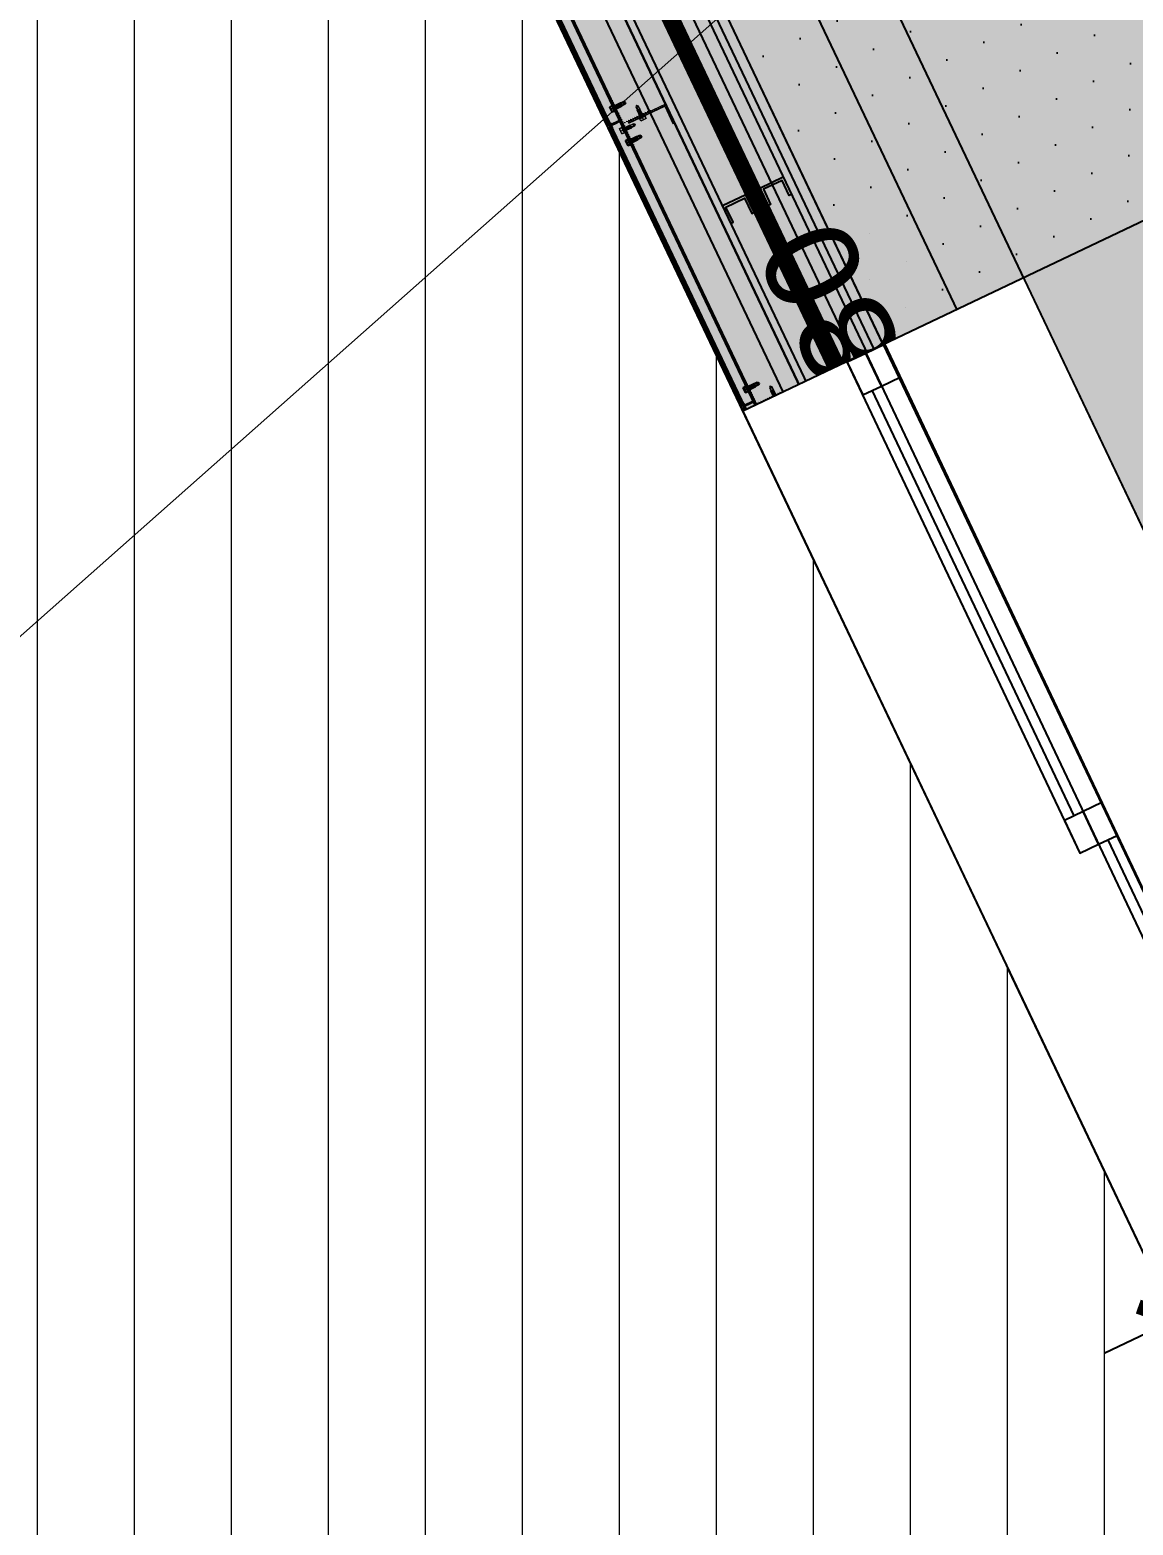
# Model space of a CAD drawing. Header units: metres. Extents: x 678805 to 1359287, y 2747329 to 5497370.
# Drawn here: x 679638.505 to 679640.635, y 2748620.727 to 2748623.614 of the extents above; entities that cross this region are included whole.
import ezdxf
from ezdxf.enums import TextEntityAlignment as Align

# ---------------------------------------------------------------- set-up
doc = ezdxf.new("R2010")
doc.units = ezdxf.units.M
doc.linetypes.add('XREF_MON_BUILDINGS$0$Hidden', pattern=[0.004, 0.002, -0.002])
doc.linetypes.add('XREF_MON_SFT_TREES$0$HIDDEN', pattern=[0.375, 0.25, -0.125])
for name, color, linetype in [('00_XREF_MON_HSC_PAVEMENT', 7, 'Continuous'), ('00_XREF_TWQ_BUILDINGS', 7, 'Continuous'), ('00_XREF_TWQ_SFT_TREES', 7, 'Continuous'), ('XREF_MON_BUILDINGS$0$00-Modulos DEFINIDOS', 7, 'Continuous'), ('XREF_MON_BUILDINGS$0$00-Modulos ROOFS', 2, 'Continuous'), ('XREF_MON_BUILDINGS$0$02-H-INST', 252, 'Continuous'), ('XREF_MON_BUILDINGS$0$02-L-01_Structure', 2, 'Continuous'), ('XREF_MON_BUILDINGS$0$02-L-01_Structure t2', 7, 'Continuous'), ('XREF_MON_BUILDINGS$0$02-L-01_Struture aux', 4, 'Continuous'), ('XREF_MON_BUILDINGS$0$02-L-Insulation', 252, 'Continuous'), ('XREF_MON_BUILDINGS$0$02-L-INT Panel', 5, 'Continuous'), ('XREF_MON_BUILDINGS$0$02-L-panel', 5, 'Continuous'), ('XREF_MON_BUILDINGS$0$02-L-Projection 1', 6, 'Continuous'), ('XREF_MON_BUILDINGS$0$02_L_Furniture', 7, 'Continuous'), ('XREF_MON_BUILDINGS$0$COTAUX', 7, 'Continuous'), ('XREF_MON_SFT_TREES$0$SL_TREE_CANOPY', 251, 'XREF_MON_SFT_TREES$0$HIDDEN')]:
    doc.layers.add(name, color=color, linetype=linetype)
for name, color, linetype, true_color in [('02-L-Waterfeatures 01', 7, 'Continuous', 0x4da6ff), ('XREF_MON_BUILDINGS$0$0-WIPEOUTS', 7, 'Continuous', 0xffffff), ('XREF_MON_BUILDINGS$0$02-KL-06 Food_Kiosks', 7, 'Continuous', 0xdf5911), ('XREF_MON_SFT_TREES$0$SL_TREE_ACACIA_NILOTICA', 7, 'Continuous', 0x264d00)]:
    doc.layers.add(name, color=color, linetype=linetype, true_color=true_color)
doc.layers.add('XREF_MON_BUILDINGS$0$00-AUX STRUCTURE', color=3, linetype='Continuous', plot=False)
doc.layers.add('XREF_MON_BUILDINGS$0$00_AUX', color=3, linetype='Continuous', plot=False)
for name, color, linetype, lineweight in [('XREF_MON_BUILDINGS$0$02-H-251', 251, 'Continuous', 0), ('XREF_MON_BUILDINGS$0$02-H-254', 254, 'Continuous', 0), ('XREF_MON_BUILDINGS$0$02-L-01_Structure L', 7, 'Continuous', 5), ('XREF_MON_BUILDINGS$0$02-L-01_Structure T', 8, 'Continuous', 5), ('XREF_MON_GENERAL_LAYOUT$0$02-L-Level Curves 0.25-0.75m', 33, 'Continuous', 5), ('XREF_MON_GENERAL_LAYOUT$0$02-L-Material Change', 251, 'Continuous', 5)]:
    doc.layers.add(name, color=color, linetype=linetype, lineweight=lineweight)
doc.layers.add('XREF_MON_HSC_PAVEMENT$0$03-TR-Pavement_01_Compacted Ground', color=7, linetype='Continuous', lineweight=5, true_color=0x5a4f30)
doc.layers.add('XREF_MON_HSC_PAVEMENT$0$03-TR-Pavement_06_Concrete Slab in situ', color=7, linetype='Continuous', lineweight=9, true_color=0xf7f7f7)
doc.layers.get('XREF_MON_BUILDINGS$0$02-KL-06 Food_Kiosks').off()
doc.layers.get('XREF_MON_SFT_TREES$0$SL_TREE_ACACIA_NILOTICA').off()
doc.styles.add('XREF_MON_BUILDINGS$0$E100', font='verdana.ttf', dxfattribs={"height": 0.18})
doc.styles.add('XREF_MON_GENERAL_LAYOUT$0$Standard', font='arial.ttf')
doc.linetypes.add('XREF_MON_BUILDINGS$0$BATTING', pattern='A,0.0001,-0.1,[134,ltypeshp.shx,S=0.1,R=0,X=-0.1,Y=0],-0.2,[134,ltypeshp.shx,S=0.1,R=180,X=0.1,Y=0],-0.1', length=0.4001)
doc.dimstyles.new('XREF_MON_BUILDINGS$0$E100', dxfattribs={"dimscale": 0.03, "dimtxt": 12, "dimasz": 0.5, "dimexe": 0.1, "dimexo": 1, "dimgap": 4, "dimtad": 1, "dimzin": 0, "dimdsep": 46, "dimtxsty": 'XREF_MON_BUILDINGS$0$E100', "dimblk1": 'XREF_MON_BUILDINGS$0$LINCOT200', "dimblk2": 'XREF_MON_BUILDINGS$0$LINCOT200', "dimsah": 1, "dimcen": 0.1, "dimdle": 0.1, "dimse1": 1, "dimse2": 1, "dimclrt": 256, "dimadec": 0, "dimazin": 0, "dimtfac": 0.015385, "dimtofl": 0, "dimtmove": 0, "dimatfit": 3, "dimldrblk": 'XREF_MON_BUILDINGS$0$LINCOT200', "dimfxl": 1, "dimtolj": 1, "dimtzin": 0, "dimarcsym": 0})

# ---------------------------------------------------------------- blocks, each defined once
blk = doc.blocks.new('XREF_MON_BUILDINGS$0$LINCOT200')
for p, q in [((0, -10), (0, 10)), ((0, 0), (10, 0))]:
    blk.add_line(p, q)
at = {"const_width": 1.88}
blk.add_lwpolyline([(3.54, -3.54), (-3.54, 3.54)], dxfattribs=at)
at = {"layer": 'XREF_MON_BUILDINGS$0$COTAUX'}
blk.add_line((0, 0), (-1.25, 0), dxfattribs=at)
blk = doc.blocks.new('*D89')
at = {"layer": 'DEFPOINTS', "color": 0, "transparency": 16777216}
for p in [(119.6986, -56.8206), (124.4986, -56.8206), (124.4986, -57.2785)]:
    blk.add_point(p, dxfattribs=at)
at = {"layer": 'XREF_MON_BUILDINGS$0$00_AUX', "color": 0, "lineweight": -2, "transparency": 16777216}
blk.add_line((119.7136, -57.2785), (124.4836, -57.2785), dxfattribs=at)
at = {"layer": 'XREF_MON_BUILDINGS$0$00_AUX', "color": 0, "lineweight": -2, "transparency": 16777216, "xscale": 0.015, "yscale": 0.015, "zscale": 0.015, "rotation": 180}
blk.add_blockref('XREF_MON_BUILDINGS$0$LINCOT200', (119.6986, -57.2785), dxfattribs=at)
at = {"layer": 'XREF_MON_BUILDINGS$0$00_AUX', "color": 0, "lineweight": -2, "transparency": 16777216, "xscale": 0.015, "yscale": 0.015, "zscale": 0.015}
blk.add_blockref('XREF_MON_BUILDINGS$0$LINCOT200', (124.4986, -57.2785), dxfattribs=at)
at = {"layer": 'XREF_MON_BUILDINGS$0$00_AUX', "transparency": 16777216, "insert": (122.0986, -57.0644), "char_height": 0.18, "attachment_point": 5, "style": 'XREF_MON_BUILDINGS$0$E100'}
blk.add_mtext('\\A1;4.80', dxfattribs=at)
blk = doc.blocks.new('*D90')
at = {"layer": 'DEFPOINTS', "color": 0, "transparency": 16777216}
for p in [(119.6986, -56.8206), (120.1566, -56.8206), (119.6986, -61.6206)]:
    blk.add_point(p, dxfattribs=at)
at = {"layer": 'XREF_MON_BUILDINGS$0$00_AUX', "color": 0, "lineweight": -2, "transparency": 16777216}
blk.add_line((120.1566, -61.6056), (120.1566, -56.8356), dxfattribs=at)
at = {"layer": 'XREF_MON_BUILDINGS$0$00_AUX', "color": 0, "lineweight": -2, "transparency": 16777216, "xscale": 0.015, "yscale": 0.015, "zscale": 0.015}
for p, rotation in [((120.1566, -56.8206), 90.00000000000006), ((120.1566, -61.6206), 270.0000000000001)]:
    blk.add_blockref('XREF_MON_BUILDINGS$0$LINCOT200', p, dxfattribs=dict(at, rotation=rotation))
at = {"layer": 'XREF_MON_BUILDINGS$0$00_AUX', "transparency": 16777216, "insert": (119.9425, -59.2206), "char_height": 0.18, "attachment_point": 5, "rotation": 90, "style": 'XREF_MON_BUILDINGS$0$E100'}
blk.add_mtext('\\A1;4.80', dxfattribs=at)
blk = doc.blocks.new('XREF_MON_BUILDINGS$0$AUTORROSCANTE')
at = {"layer": 'XREF_MON_BUILDINGS$0$02-L-01_Structure t2', "color": 0}
for p, q in [((-31.2, 5.6), (-26.2, 5.6)), ((-31.2, 0), (-26.2, 0)), ((-2.4, 2.5), (-25, 2.5)), ((0, 0), (-9, 2.5)), ((0, 0), (-3.6, -1.1)), ((0, 0), (-2.4, 2.5)), ((0, 0), (-2.4, -2.5)), ((-31.2, -5.6), (-26.2, -5.6)), ((-2.4, -2.5), (-25, -2.5)), ((-3.6, -1.1), (-2.4, -2.5))]:
    blk.add_line(p, q, dxfattribs=at)
at = {"layer": 'XREF_MON_BUILDINGS$0$02-L-01_Structure t2', "color": 253}
for p, q in [((-25, 3.1), (-9, 3.1)), ((-23.5, -3.1), (-25, 2.7)), ((-21.4, -3.1), (-23.1, 3.1)), ((-19.3, -3.1), (-21, 3.1)), ((-17.3, -3.1), (-18.9, 3.1)), ((-15.2, -3.1), (-16.9, 3.1)), ((-13.1, -3.1), (-14.8, 3.1)), ((-11.1, -3.1), (-12.7, 3.1)), ((-9, -3.1), (-10.7, 3.1)), ((-9, -3.1), (-9, 3.1)), ((-25, -3.1), (-9, -3.1)), ((-3.6, -1.1), (-9, -2.5))]:
    blk.add_line(p, q, dxfattribs=at)
at = {"layer": 'XREF_MON_BUILDINGS$0$02-L-01_Structure t2', "color": 0}
for points in [[(-31.2, 5.6), (-26.2, 5.6), (-26.2, -5.6), (-31.2, -5.6)], [(-26.2, 6.5), (-25, 6.5), (-25, -6.5), (-26.2, -6.5)]]:
    blk.add_lwpolyline(points, close=True, dxfattribs=at)
for centre, start, end in [((-27, 2.4), 129.284, 214.1828), ((-27, -2.4), 145.8304, 230.7333)]:
    blk.add_arc(centre, 4.21, start, end, dxfattribs=at)
blk = doc.blocks.new('XREF_MON_BUILDINGS$0$ULMA_Montante VV')
at = {"layer": 'XREF_MON_BUILDINGS$0$02-H-251', "ltscale": 125}
h = blk.add_hatch(dxfattribs=at)
h.set_pattern_fill('ANSI31', color=256, scale=0.001, angle=450, style=0)
h.set_pattern_definition([(135, (-0.05125, -0.0025), (-0.00224506, -0.00224506), [])])
edge = h.paths.add_edge_path()
edge.add_line((-0.051, -0.0025), (0.0484, -0.0025))
edge.add_arc((0.0484, -0.0022), 0.0003, 270, 360)
edge.add_line((0.0487, -0.0022), (0.0487, -0.0003))
edge.add_arc((0.0484, -0.0003), 0.0003, 0, 90)
edge.add_line((0.0484, 0), (0, 0))
edge.add_line((0, 0), (0, 0.0572))
edge.add_arc((-0.0003, 0.0572), 0.0003, 0, 90)
edge.add_line((-0.0003, 0.0575), (-0.0022, 0.0575))
edge.add_arc((-0.0022, 0.0572), 0.0003, 90, 180)
edge.add_line((-0.0025, 0.0572), (-0.0025, 0))
edge.add_line((-0.0025, 0), (-0.051, 0))
edge.add_arc((-0.051, -0.0003), 0.0003, 90, 180)
edge.add_line((-0.0513, -0.0003), (-0.0513, -0.0022))
edge.add_arc((-0.051, -0.0022), 0.0003, 180, 270)
blk = doc.blocks.new('XREF_MON_BUILDINGS$0$ULMA_Autotaladrante')
at = {"layer": 'XREF_MON_BUILDINGS$0$02-L-01_Structure T', "color": 252}
for p, q in [((-0.025, 0), (-0.0226, 0.0025)), ((-0.025, 0), (-0.016, 0.0025)), ((-0.025, 0), (-0.0226, -0.0025)), ((-0.025, 0), (-0.0214, -0.0011)), ((-0.0226, 0.0025), (0, 0.0025)), ((0, 0.0032), (-0.016, 0.0032)), ((-0.016, -0.0031), (-0.016, 0.0032)), ((-0.016, -0.0031), (-0.0143, 0.0032)), ((-0.0139, -0.0031), (-0.0123, 0.0032)), ((-0.0119, -0.0031), (-0.0102, 0.0032)), ((-0.0098, -0.0031), (-0.0081, 0.0032)), ((-0.0077, -0.0031), (-0.0061, 0.0032)), ((-0.0057, -0.0031), (-0.004, 0.0032)), ((-0.0036, -0.0031), (-0.0019, 0.0032)), ((-0.0015, -0.0031), (0, 0.0027)), ((0.0062, 0.0056), (0.0012, 0.0056)), ((0.0062, 0), (0.0012, 0)), ((-0.0214, -0.0011), (-0.0226, -0.0025)), ((-0.0226, -0.0025), (0, -0.0025)), ((-0.0214, -0.0011), (-0.016, -0.0025)), ((0, -0.0031), (-0.016, -0.0031)), ((0.0062, -0.0056), (0.0012, -0.0056))]:
    blk.add_line(p, q, dxfattribs=at)
for points in [[(0.0012, 0.0065), (0, 0.0065), (0, -0.0065), (0.0012, -0.0065)], [(0.0062, 0.0056), (0.0012, 0.0056), (0.0012, -0.0056), (0.0062, -0.0056)]]:
    blk.add_lwpolyline(points, close=True, dxfattribs=at)
for centre, start, end in [((0.002, 0.0024), 325.8172, 50.716), ((0.002, -0.0024), 309.2667, 34.1696)]:
    blk.add_arc(centre, 0.00421, start, end, dxfattribs=at)
blk = doc.blocks.new('XREF_MON_BUILDINGS$0$ULMA_Escuadra40x80_Seccion')
at = {"layer": 'XREF_MON_BUILDINGS$0$02-H-251', "ltscale": 125}
h = blk.add_hatch(dxfattribs=at)
h.set_pattern_fill('ANSI31', color=256, scale=0.001, angle=360, style=0)
h.paths.add_polyline_path([(0, 0.08), (0.003, 0.08), (0.003, 0.003), (0.04, 0.003), (0.04, 0), (0, 0)])
at = {"layer": 'XREF_MON_BUILDINGS$0$02-L-01_Structure L', "linetype": 'Continuous'}
blk.add_lwpolyline([(0, 0.08), (0.003, 0.08), (0.003, 0.003), (0.04, 0.003), (0.04, 0), (0, 0)], close=True, dxfattribs=at)
blk = doc.blocks.new('XREF_MON_BUILDINGS$0$modul 28 ulma')
at = {"layer": 'XREF_MON_BUILDINGS$0$02-H-251', "linetype": 'XREF_MON_BUILDINGS$0$Hidden', "ltscale": 125}
h = blk.add_hatch(dxfattribs=at)
h.set_pattern_fill('ANSI31', color=256, scale=0.001, angle=360, style=0)
h.set_pattern_definition([(45, (-253.7383642, -172.1195096), (-0.00224506403, 0.00224506403), [])])
edge = h.paths.add_edge_path()
edge.add_line((0.0269, 2.9772), (0.0269, 2.9792))
edge.add_line((0.0269, 2.9792), (0.0267, 2.986))
edge.add_line((0.0267, 2.986), (0.0257, 2.9869))
edge.add_arc((0.0259, 2.9871), 0.0003, 137.05, 227.05, ccw=False)
edge.add_line((0.0257, 2.9873), (0.0266, 2.9883))
edge.add_line((0.0266, 2.9883), (0.0265, 2.99))
edge.add_line((0.0265, 2.99), (0.0256, 2.9909))
edge.add_arc((0.0258, 2.9911), 0.0003, 137.05, 227.05, ccw=False)
edge.add_line((0.0256, 2.9913), (0.0265, 2.9923))
edge.add_line((0.0265, 2.9923), (0.026, 3.0052))
edge.add_arc((0.024, 3.0052), 0.002, 2.0454, 90)
edge.add_line((0.024, 3.0072), (0.0173, 3.0072))
edge.add_line((0.0173, 3.0072), (0.0079, 3.0072))
edge.add_line((0.0079, 3.0072), (0.0079, 3.002))
edge.add_line((0.0079, 3.002), (0.0069, 3.002))
edge.add_line((0.0069, 3.002), (0.0069, 3.0073))
edge.add_arc((0.0066, 3.0073), 0.0003, 360, 420)
edge.add_line((0.0068, 3.0076), (0.0039, 3.0093))
edge.add_arc((0.004, 3.0095), 0.0003, 60, 240, ccw=False)
edge.add_line((0.0042, 3.0098), (0.0065, 3.0085))
edge.add_arc((0.0066, 3.0087), 0.0003, 240, 360)
edge.add_line((0.0069, 3.0087), (0.0069, 3.0165))
edge.add_line((0.0069, 3.0165), (0.0079, 3.0165))
edge.add_line((0.0079, 3.0165), (0.0079, 3.0105))
edge.add_line((0.0079, 3.0105), (0.0097, 3.0105))
edge.add_arc((0.0097, 3.0102), 0.00025, -90, 90, ccw=False)
edge.add_line((0.0097, 3.01), (0.0079, 3.01))
edge.add_line((0.0079, 3.01), (0.0079, 3.009))
edge.add_line((0.0079, 3.009), (0.0242, 3.009))
edge.add_arc((0.0242, 3.011), 0.002, 270, 352.5526)
edge.add_line((0.0262, 3.0107), (0.0269, 3.0166))
edge.add_line((0.0269, 3.0166), (0.0287, 3.0166))
edge.add_line((0.0287, 3.0166), (0.0287, 2.9772))
edge.add_line((0.0287, 2.9772), (0.0269, 2.9772))
h = blk.add_hatch(dxfattribs=at)
h.set_pattern_fill('ANSI31', color=256, scale=0.001, angle=360, style=0)
h.set_pattern_definition([(45, (-254.3383642, -172.1195096), (-0.00224506403, 0.00224506403), [])])
edge = h.paths.add_edge_path()
edge.add_line((0.0269, 2.3772), (0.0269, 2.3792))
edge.add_line((0.0269, 2.3792), (0.0267, 2.386))
edge.add_line((0.0267, 2.386), (0.0257, 2.3869))
edge.add_arc((0.0259, 2.3871), 0.0003, 137.05, 227.05, ccw=False)
edge.add_line((0.0257, 2.3873), (0.0266, 2.3883))
edge.add_line((0.0266, 2.3883), (0.0265, 2.39))
edge.add_line((0.0265, 2.39), (0.0256, 2.3909))
edge.add_arc((0.0258, 2.3911), 0.0003, 137.05, 227.05, ccw=False)
edge.add_line((0.0256, 2.3913), (0.0265, 2.3923))
edge.add_line((0.0265, 2.3923), (0.026, 2.4052))
edge.add_arc((0.024, 2.4052), 0.002, 2.0454, 90)
edge.add_line((0.024, 2.4072), (0.0173, 2.4072))
edge.add_line((0.0173, 2.4072), (0.0079, 2.4072))
edge.add_line((0.0079, 2.4072), (0.0079, 2.402))
edge.add_line((0.0079, 2.402), (0.0069, 2.402))
edge.add_line((0.0069, 2.402), (0.0069, 2.4073))
edge.add_arc((0.0066, 2.4073), 0.0003, 360, 420)
edge.add_line((0.0068, 2.4076), (0.0039, 2.4093))
edge.add_arc((0.004, 2.4095), 0.0003, 60, 240, ccw=False)
edge.add_line((0.0042, 2.4098), (0.0065, 2.4085))
edge.add_arc((0.0066, 2.4087), 0.0003, 240, 360)
edge.add_line((0.0069, 2.4087), (0.0069, 2.4165))
edge.add_line((0.0069, 2.4165), (0.0079, 2.4165))
edge.add_line((0.0079, 2.4165), (0.0079, 2.4105))
edge.add_line((0.0079, 2.4105), (0.0097, 2.4105))
edge.add_arc((0.0097, 2.4102), 0.00025, -90, 90, ccw=False)
edge.add_line((0.0097, 2.41), (0.0079, 2.41))
edge.add_line((0.0079, 2.41), (0.0079, 2.409))
edge.add_line((0.0079, 2.409), (0.0242, 2.409))
edge.add_arc((0.0242, 2.411), 0.002, 270, 352.5526)
edge.add_line((0.0262, 2.4107), (0.0269, 2.4166))
edge.add_line((0.0269, 2.4166), (0.0287, 2.4166))
edge.add_line((0.0287, 2.4166), (0.0287, 2.3772))
edge.add_line((0.0287, 2.3772), (0.0269, 2.3772))
h = blk.add_hatch(dxfattribs=at)
h.set_pattern_fill('ANSI31', color=256, scale=0.001, angle=360, style=0)
h.set_pattern_definition([(45, (-254.9383642, -172.1195096), (-0.00224506403, 0.00224506403), [])])
edge = h.paths.add_edge_path()
edge.add_line((0.0269, 1.7772), (0.0269, 1.7792))
edge.add_line((0.0269, 1.7792), (0.0267, 1.786))
edge.add_line((0.0267, 1.786), (0.0257, 1.7869))
edge.add_arc((0.0259, 1.7871), 0.0003, 137.05, 227.05, ccw=False)
edge.add_line((0.0257, 1.7873), (0.0266, 1.7883))
edge.add_line((0.0266, 1.7883), (0.0265, 1.79))
edge.add_line((0.0265, 1.79), (0.0256, 1.7909))
edge.add_arc((0.0258, 1.7911), 0.0003, 137.05, 227.05, ccw=False)
edge.add_line((0.0256, 1.7913), (0.0265, 1.7923))
edge.add_line((0.0265, 1.7923), (0.026, 1.8052))
edge.add_arc((0.024, 1.8052), 0.002, 2.0454, 90)
edge.add_line((0.024, 1.8072), (0.0173, 1.8072))
edge.add_line((0.0173, 1.8072), (0.0079, 1.8072))
edge.add_line((0.0079, 1.8072), (0.0079, 1.802))
edge.add_line((0.0079, 1.802), (0.0069, 1.802))
edge.add_line((0.0069, 1.802), (0.0069, 1.8073))
edge.add_arc((0.0066, 1.8073), 0.0003, 360, 420)
edge.add_line((0.0068, 1.8076), (0.0039, 1.8093))
edge.add_arc((0.004, 1.8095), 0.0003, 60, 240, ccw=False)
edge.add_line((0.0042, 1.8098), (0.0065, 1.8085))
edge.add_arc((0.0066, 1.8087), 0.0003, 240, 360)
edge.add_line((0.0069, 1.8087), (0.0069, 1.8165))
edge.add_line((0.0069, 1.8165), (0.0079, 1.8165))
edge.add_line((0.0079, 1.8165), (0.0079, 1.8105))
edge.add_line((0.0079, 1.8105), (0.0097, 1.8105))
edge.add_arc((0.0097, 1.8102), 0.00025, -90, 90, ccw=False)
edge.add_line((0.0097, 1.81), (0.0079, 1.81))
edge.add_line((0.0079, 1.81), (0.0079, 1.809))
edge.add_line((0.0079, 1.809), (0.0242, 1.809))
edge.add_arc((0.0242, 1.811), 0.002, 270, 352.5526)
edge.add_line((0.0262, 1.8107), (0.0269, 1.8166))
edge.add_line((0.0269, 1.8166), (0.0287, 1.8166))
edge.add_line((0.0287, 1.8166), (0.0287, 1.7772))
edge.add_line((0.0287, 1.7772), (0.0269, 1.7772))
h = blk.add_hatch(dxfattribs=at)
h.set_pattern_fill('ANSI31', color=256, scale=0.001, angle=360, style=0)
h.set_pattern_definition([(45, (-255.5383642, -172.1195096), (-0.00224506403, 0.00224506403), [])])
edge = h.paths.add_edge_path()
edge.add_line((0.0269, 1.1772), (0.0269, 1.1792))
edge.add_line((0.0269, 1.1792), (0.0267, 1.186))
edge.add_line((0.0267, 1.186), (0.0257, 1.1869))
edge.add_arc((0.0259, 1.1871), 0.0003, 137.05, 227.05, ccw=False)
edge.add_line((0.0257, 1.1873), (0.0266, 1.1883))
edge.add_line((0.0266, 1.1883), (0.0265, 1.19))
edge.add_line((0.0265, 1.19), (0.0256, 1.1909))
edge.add_arc((0.0258, 1.1911), 0.0003, 137.05, 227.05, ccw=False)
edge.add_line((0.0256, 1.1913), (0.0265, 1.1923))
edge.add_line((0.0265, 1.1923), (0.026, 1.2052))
edge.add_arc((0.024, 1.2052), 0.002, 2.0454, 90)
edge.add_line((0.024, 1.2072), (0.0173, 1.2072))
edge.add_line((0.0173, 1.2072), (0.0079, 1.2072))
edge.add_line((0.0079, 1.2072), (0.0079, 1.202))
edge.add_line((0.0079, 1.202), (0.0069, 1.202))
edge.add_line((0.0069, 1.202), (0.0069, 1.2073))
edge.add_arc((0.0066, 1.2073), 0.0003, 360, 420)
edge.add_line((0.0068, 1.2076), (0.0039, 1.2093))
edge.add_arc((0.004, 1.2095), 0.0003, 60, 240, ccw=False)
edge.add_line((0.0042, 1.2098), (0.0065, 1.2085))
edge.add_arc((0.0066, 1.2087), 0.0003, 240, 360)
edge.add_line((0.0069, 1.2087), (0.0069, 1.2165))
edge.add_line((0.0069, 1.2165), (0.0079, 1.2165))
edge.add_line((0.0079, 1.2165), (0.0079, 1.2105))
edge.add_line((0.0079, 1.2105), (0.0097, 1.2105))
edge.add_arc((0.0097, 1.2102), 0.00025, -90, 90, ccw=False)
edge.add_line((0.0097, 1.21), (0.0079, 1.21))
edge.add_line((0.0079, 1.21), (0.0079, 1.209))
edge.add_line((0.0079, 1.209), (0.0242, 1.209))
edge.add_arc((0.0242, 1.211), 0.002, 270, 352.5526)
edge.add_line((0.0262, 1.2107), (0.0269, 1.2166))
edge.add_line((0.0269, 1.2166), (0.0287, 1.2166))
edge.add_line((0.0287, 1.2166), (0.0287, 1.1772))
edge.add_line((0.0287, 1.1772), (0.0269, 1.1772))
at = {"layer": 'XREF_MON_BUILDINGS$0$02-H-254', "ltscale": 125}
h = blk.add_hatch(dxfattribs=at)
h.set_pattern_fill('ANSI31', color=256, scale=0.0005, style=0)
h.set_pattern_definition([(45, (-253.8811224, -171.9922061), (-0.001122532015, 0.001122532015), [])])
h.paths.add_polyline_path([(0, 3.0107), (0, 3.6055), (0.005, 3.6055), (0.005, 3.0107)])
h = blk.add_hatch(dxfattribs=at)
h.set_pattern_fill('ANSI31', color=256, scale=0.0005, style=0)
h.set_pattern_definition([(45, (-254.4811224, -171.9922061), (-0.001122532015, 0.001122532015), [])])
h.paths.add_polyline_path([(0, 2.4107), (0, 3.0055), (0.005, 3.0055), (0.005, 2.4107)])
h = blk.add_hatch(dxfattribs=at)
h.set_pattern_fill('ANSI31', color=256, scale=0.0005, style=0)
h.set_pattern_definition([(45, (-255.0811224, -171.9922061), (-0.001122532015, 0.001122532015), [])])
h.paths.add_polyline_path([(0, 1.8107), (0, 2.4055), (0.005, 2.4055), (0.005, 1.8107)])
h = blk.add_hatch(dxfattribs=at)
h.set_pattern_fill('ANSI31', color=256, scale=0.0005, style=0)
h.set_pattern_definition([(45, (-255.6811224, -171.9922061), (-0.001122532015, 0.001122532015), [])])
h.paths.add_polyline_path([(0, 1.2107), (0, 1.8055), (0.005, 1.8055), (0.005, 1.2107)])
h = blk.add_hatch(dxfattribs=at)
h.set_pattern_fill('ANSI31', color=256, scale=0.0005, style=0)
h.set_pattern_definition([(45, (-256.2811224, -171.9922061), (-0.001122532015, 0.001122532015), [])])
h.paths.add_polyline_path([(0, 0.6107), (0, 1.2055), (0.005, 1.2055), (0.005, 0.6107)])
at = {"layer": 'XREF_MON_BUILDINGS$0$02-L-01_Struture aux'}
for p, q in [((0.0268, 0.0449), (0.0268, 4.7678)), ((0.0287, 4.7678), (0.0287, 0.0449))]:
    blk.add_line(p, q, dxfattribs=at)
at = {"layer": 'XREF_MON_BUILDINGS$0$02-L-01_Struture aux', "linetype": 'Continuous'}
for p, q in [((0.185, 4.52), (0.185, 0.28)), ((0.215, 4.52), (0.215, 0.28))]:
    blk.add_line(p, q, dxfattribs=at)
at = {"layer": 'XREF_MON_BUILDINGS$0$02-L-01_Struture aux', "linetype": 'XREF_MON_BUILDINGS$0$Hidden'}
for p, q in [((0.0039, 3.0093), (0.0068, 3.0076)), ((0.0042, 3.0098), (0.0065, 3.0085)), ((0.0079, 3.0165), (0.0069, 3.0165)), ((0.0069, 3.0087), (0.0069, 3.0165)), ((0.0069, 3.002), (0.0069, 3.0073)), ((0.0079, 3.002), (0.0069, 3.002)), ((0.0079, 3.0107), (0.0079, 3.0165)), ((0.0097, 3.0107), (0.0079, 3.0107)), ((0.0079, 3.009), (0.0079, 3.0102)), ((0.0097, 3.0102), (0.0079, 3.0102)), ((0.0242, 3.009), (0.0079, 3.009)), ((0.0173, 3.0072), (0.0079, 3.0072)), ((0.0079, 3.002), (0.0079, 3.0072)), ((0.024, 3.0072), (0.0173, 3.0072)), ((0.026, 3.0052), (0.0265, 2.9923)), ((0.0262, 3.0107), (0.0269, 3.0166)), ((0.0287, 3.0166), (0.0269, 3.0166)), ((0.0287, 2.9772), (0.0287, 3.0166)), ((0.0256, 2.9913), (0.0265, 2.9923)), ((0.0256, 2.9909), (0.0265, 2.99)), ((0.0257, 2.9873), (0.0266, 2.9883)), ((0.0257, 2.9869), (0.0267, 2.986)), ((0.0265, 2.99), (0.0266, 2.9883)), ((0.0267, 2.986), (0.0269, 2.9792)), ((0.0269, 2.9784), (0.0269, 2.9792)), ((0.0269, 2.9772), (0.0269, 2.9792)), ((0.0287, 2.9772), (0.0269, 2.9772)), ((0.0039, 2.4093), (0.0068, 2.4076)), ((0.0042, 2.4098), (0.0065, 2.4085)), ((0.0079, 2.4165), (0.0069, 2.4165)), ((0.0069, 2.4087), (0.0069, 2.4165)), ((0.0069, 2.402), (0.0069, 2.4073)), ((0.0079, 2.402), (0.0069, 2.402)), ((0.0079, 2.4107), (0.0079, 2.4165)), ((0.0097, 2.4107), (0.0079, 2.4107)), ((0.0079, 2.409), (0.0079, 2.4102)), ((0.0097, 2.4102), (0.0079, 2.4102)), ((0.0242, 2.409), (0.0079, 2.409)), ((0.0173, 2.4072), (0.0079, 2.4072)), ((0.0079, 2.402), (0.0079, 2.4072)), ((0.024, 2.4072), (0.0173, 2.4072)), ((0.026, 2.4052), (0.0265, 2.3923)), ((0.0262, 2.4107), (0.0269, 2.4166)), ((0.0287, 2.4166), (0.0269, 2.4166)), ((0.0287, 2.3772), (0.0287, 2.4166)), ((0.0256, 2.3913), (0.0265, 2.3923)), ((0.0256, 2.3909), (0.0265, 2.39)), ((0.0257, 2.3873), (0.0266, 2.3883)), ((0.0257, 2.3869), (0.0267, 2.386)), ((0.0265, 2.39), (0.0266, 2.3883)), ((0.0267, 2.386), (0.0269, 2.3792)), ((0.0269, 2.3784), (0.0269, 2.3792)), ((0.0269, 2.3772), (0.0269, 2.3792)), ((0.0287, 2.3772), (0.0269, 2.3772)), ((0.0039, 1.8093), (0.0068, 1.8076)), ((0.0042, 1.8098), (0.0065, 1.8085)), ((0.0079, 1.8165), (0.0069, 1.8165)), ((0.0069, 1.8087), (0.0069, 1.8165)), ((0.0069, 1.802), (0.0069, 1.8073)), ((0.0079, 1.802), (0.0069, 1.802)), ((0.0079, 1.8107), (0.0079, 1.8165)), ((0.0097, 1.8107), (0.0079, 1.8107)), ((0.0079, 1.809), (0.0079, 1.8102)), ((0.0097, 1.8102), (0.0079, 1.8102)), ((0.0242, 1.809), (0.0079, 1.809)), ((0.0173, 1.8072), (0.0079, 1.8072)), ((0.0079, 1.802), (0.0079, 1.8072)), ((0.024, 1.8072), (0.0173, 1.8072)), ((0.0256, 1.7913), (0.0265, 1.7923)), ((0.0256, 1.7909), (0.0265, 1.79)), ((0.026, 1.8052), (0.0265, 1.7923)), ((0.0262, 1.8107), (0.0269, 1.8166)), ((0.0265, 1.79), (0.0266, 1.7883)), ((0.0287, 1.8166), (0.0269, 1.8166)), ((0.0287, 1.7772), (0.0287, 1.8166)), ((0.0257, 1.7873), (0.0266, 1.7883)), ((0.0257, 1.7869), (0.0267, 1.786)), ((0.0267, 1.786), (0.0269, 1.7792)), ((0.0269, 1.7784), (0.0269, 1.7792)), ((0.0269, 1.7772), (0.0269, 1.7792)), ((0.0287, 1.7772), (0.0269, 1.7772)), ((0.0079, 1.2165), (0.0069, 1.2165)), ((0.0069, 1.2087), (0.0069, 1.2165)), ((0.0079, 1.2107), (0.0079, 1.2165)), ((0.0262, 1.2107), (0.0269, 1.2166)), ((0.0287, 1.2166), (0.0269, 1.2166)), ((0.0287, 1.1772), (0.0287, 1.2166)), ((0.0039, 1.2093), (0.0068, 1.2076)), ((0.0042, 1.2098), (0.0065, 1.2085)), ((0.0069, 1.202), (0.0069, 1.2073)), ((0.0079, 1.202), (0.0069, 1.202)), ((0.0097, 1.2107), (0.0079, 1.2107)), ((0.0079, 1.209), (0.0079, 1.2102)), ((0.0097, 1.2102), (0.0079, 1.2102)), ((0.0242, 1.209), (0.0079, 1.209)), ((0.0173, 1.2072), (0.0079, 1.2072)), ((0.0079, 1.202), (0.0079, 1.2072)), ((0.024, 1.2072), (0.0173, 1.2072)), ((0.0256, 1.1913), (0.0265, 1.1923)), ((0.0256, 1.1909), (0.0265, 1.19)), ((0.0257, 1.1873), (0.0266, 1.1883)), ((0.0257, 1.1869), (0.0267, 1.186)), ((0.026, 1.2052), (0.0265, 1.1923)), ((0.0265, 1.19), (0.0266, 1.1883)), ((0.0267, 1.186), (0.0269, 1.1792)), ((0.0269, 1.1784), (0.0269, 1.1792)), ((0.0269, 1.1772), (0.0269, 1.1792)), ((0.0287, 1.1772), (0.0269, 1.1772))]:
    blk.add_line(p, q, dxfattribs=at)
at = {"layer": 'XREF_MON_BUILDINGS$0$02-L-01_Struture aux'}
for points in [[(0.0069, 4.7678), (0.0069, 0.0449)], [(0.0077, 0.0449), (0.0077, 4.7678)]]:
    blk.add_lwpolyline(points, dxfattribs=at)
at = {"layer": 'XREF_MON_BUILDINGS$0$02-L-01_Struture aux', "linetype": 'Continuous'}
for points in [[(0.185, 2.7375), (0.185, 2.775), (0.135, 2.775), (0.135, 2.7375), (0.14, 2.7375), (0.14, 2.77), (0.18, 2.77), (0.18, 2.7375), (0.185, 2.7375)], [(0.215, 2.7375), (0.215, 2.775), (0.265, 2.775), (0.265, 2.7375), (0.26, 2.7375), (0.26, 2.77), (0.22, 2.77), (0.22, 2.7375), (0.215, 2.7375)], [(0.185, 2.2375), (0.185, 2.275), (0.135, 2.275), (0.135, 2.2375), (0.14, 2.2375), (0.14, 2.27), (0.18, 2.27), (0.18, 2.2375), (0.185, 2.2375)], [(0.215, 2.2375), (0.215, 2.275), (0.265, 2.275), (0.265, 2.2375), (0.26, 2.2375), (0.26, 2.27), (0.22, 2.27), (0.22, 2.2375), (0.215, 2.2375)], [(0.185, 1.7375), (0.185, 1.775), (0.135, 1.775), (0.135, 1.7375), (0.14, 1.7375), (0.14, 1.77), (0.18, 1.77), (0.18, 1.7375), (0.185, 1.7375)], [(0.215, 1.7375), (0.215, 1.775), (0.265, 1.775), (0.265, 1.7375), (0.26, 1.7375), (0.26, 1.77), (0.22, 1.77), (0.22, 1.7375), (0.215, 1.7375)], [(0.185, 1.2375), (0.185, 1.275), (0.135, 1.275), (0.135, 1.2375), (0.14, 1.2375), (0.14, 1.27), (0.18, 1.27), (0.18, 1.2375), (0.185, 1.2375)], [(0.215, 1.2375), (0.215, 1.275), (0.265, 1.275), (0.265, 1.2375), (0.26, 1.2375), (0.26, 1.27), (0.22, 1.27), (0.22, 1.2375), (0.215, 1.2375)]]:
    blk.add_lwpolyline(points, dxfattribs=at)
at = {"layer": 'XREF_MON_BUILDINGS$0$02-L-01_Struture aux', "linetype": 'XREF_MON_BUILDINGS$0$Hidden'}
for centre, radius, start, end in [((0.004, 3.0095), 0.0003, 60, 240), ((0.0066, 3.0087), 0.0003, 240, 360), ((0.0066, 3.0073), 0.0003, 360, 60), ((0.0097, 3.0104), 0.00025, 270, 90), ((0.024, 3.0052), 0.002, 2.0454, 90), ((0.0242, 3.011), 0.002, 270, 352.5526), ((0.0258, 2.9911), 0.0003, 137.05, 227.05), ((0.0259, 2.9871), 0.0003, 137.05, 227.05), ((0.004, 2.4095), 0.0003, 60, 240), ((0.0066, 2.4087), 0.0003, 240, 360), ((0.0066, 2.4073), 0.0003, 360, 60), ((0.0097, 2.4104), 0.00025, 270, 90), ((0.024, 2.4052), 0.002, 2.0454, 90), ((0.0242, 2.411), 0.002, 270, 352.5526), ((0.0258, 2.3911), 0.0003, 137.05, 227.05), ((0.0259, 2.3871), 0.0003, 137.05, 227.05), ((0.004, 1.8095), 0.0003, 60, 240), ((0.0066, 1.8087), 0.0003, 240, 360), ((0.0066, 1.8073), 0.0003, 360, 60), ((0.0097, 1.8104), 0.00025, 270, 90), ((0.024, 1.8052), 0.002, 2.0454, 90), ((0.0242, 1.811), 0.002, 270, 352.5526), ((0.0258, 1.7911), 0.0003, 137.05, 227.05), ((0.0259, 1.7871), 0.0003, 137.05, 227.05), ((0.004, 1.2095), 0.0003, 60, 240), ((0.0066, 1.2087), 0.0003, 240, 360), ((0.0066, 1.2073), 0.0003, 360, 60), ((0.0097, 1.2104), 0.00025, 270, 90), ((0.024, 1.2052), 0.002, 2.0454, 90), ((0.0242, 1.211), 0.002, 270, 352.5526), ((0.0258, 1.1911), 0.0003, 137.05, 227.05), ((0.0259, 1.1871), 0.0003, 137.05, 227.05)]:
    blk.add_arc(centre, radius, start, end, dxfattribs=at)
at = {"layer": 'XREF_MON_BUILDINGS$0$02-L-Insulation', "linetype": 'XREF_MON_BUILDINGS$0$BATTING', "ltscale": 0.08}
blk.add_line((0.0867, 0.0866), (0.0867, 4.7054), dxfattribs=at)
at = {"layer": 'XREF_MON_BUILDINGS$0$02-L-Insulation', "linetype": 'XREF_MON_BUILDINGS$0$BATTING', "ltscale": 0.04}
blk.add_line((0.24, 0.285), (0.24, 4.525), dxfattribs=at)
at = {"layer": 'XREF_MON_BUILDINGS$0$02-L-INT Panel', "linetype": 'Continuous'}
for p, q in [((0.12, 4.52), (0.12, 0.28)), ((0.12, 0.28), (0.12, 4.52)), ((0.135, 4.52), (0.135, 0.28)), ((0.265, 4.52), (0.265, 0.28)), ((0.28, 4.52), (0.28, 0.28)), ((0.3, 4.5), (0.3, 0.3))]:
    blk.add_line(p, q, dxfattribs=at)
at = {"layer": 'XREF_MON_BUILDINGS$0$02-L-panel'}
blk.add_line((0.005, 0.6071), (0.005, 4.7761), dxfattribs=at)
for points in [[(0.005, 3.6055), (0, 3.6055), (0, 3.0107), (0.005, 3.0107), (0.005, 3.4353)], [(0.005, 3.0055), (0, 3.0055), (0, 2.4107), (0.005, 2.4107), (0.005, 2.8353)], [(0.005, 2.4055), (0, 2.4055), (0, 1.8107), (0.005, 1.8107), (0.005, 2.2353)], [(0.005, 1.8055), (0, 1.8055), (0, 1.2107), (0.005, 1.2107), (0.005, 1.6353)], [(0.005, 1.2055), (0, 1.2055), (0, 0.6107), (0.005, 0.6107), (0.005, 1.0353)]]:
    blk.add_lwpolyline(points, dxfattribs=at)
at = {"layer": 'XREF_MON_BUILDINGS$0$02-L-panel', "ltscale": 125}
for points in [[(0.005, 3.0107), (0, 3.0107)], [(0.005, 2.4107), (0, 2.4107)], [(0.005, 1.8107), (0, 1.8107)], [(0.005, 1.2107), (0, 1.2107)]]:
    blk.add_lwpolyline(points, dxfattribs=at)
at = {"layer": 'XREF_MON_BUILDINGS$0$02-L-01_Struture aux', "xscale": 0.001000000003841706, "yscale": 0.001000000003841706, "zscale": 0.001000000003841706}
for p in [(0.0517, 3.0358), (0.0516, 2.9639), (0.0517, 2.4358), (0.0516, 2.3639), (0.0517, 1.8358), (0.0516, 1.7639), (0.0517, 1.2358), (0.0516, 1.1639)]:
    blk.add_blockref('XREF_MON_BUILDINGS$0$AUTORROSCANTE', p, dxfattribs=at)
at = {"layer": 'XREF_MON_BUILDINGS$0$02-L-01_Struture aux', "xscale": -1}
for name, p, rotation in [('XREF_MON_BUILDINGS$0$ULMA_Montante VV', (0.0312, 3.0023), 269.9999999998918), ('XREF_MON_BUILDINGS$0$ULMA_Autotaladrante', (0.0686, 2.9968), 89.99051789069786), ('XREF_MON_BUILDINGS$0$ULMA_Autotaladrante', (0.0254, 2.9896), 359.9952589478254), ('XREF_MON_BUILDINGS$0$ULMA_Escuadra40x80_Seccion', (0.12, 2.9998), 89.99999999989186), ('XREF_MON_BUILDINGS$0$ULMA_Montante VV', (0.0312, 2.4023), 269.9999999998918), ('XREF_MON_BUILDINGS$0$ULMA_Autotaladrante', (0.0254, 2.3896), 359.9952589478254), ('XREF_MON_BUILDINGS$0$ULMA_Escuadra40x80_Seccion', (0.12, 2.3998), 89.99999999989186), ('XREF_MON_BUILDINGS$0$ULMA_Autotaladrante', (0.0686, 2.3968), 89.99051789069786), ('XREF_MON_BUILDINGS$0$ULMA_Montante VV', (0.0312, 1.8023), 269.9999999998918), ('XREF_MON_BUILDINGS$0$ULMA_Autotaladrante', (0.0686, 1.7968), 89.99051789069786), ('XREF_MON_BUILDINGS$0$ULMA_Autotaladrante', (0.0254, 1.7896), 359.9952589478254), ('XREF_MON_BUILDINGS$0$ULMA_Escuadra40x80_Seccion', (0.12, 1.7998), 89.99999999989186), ('XREF_MON_BUILDINGS$0$ULMA_Montante VV', (0.0312, 1.2023), 269.9999999998918), ('XREF_MON_BUILDINGS$0$ULMA_Autotaladrante', (0.0686, 1.1968), 89.99051789069786), ('XREF_MON_BUILDINGS$0$ULMA_Autotaladrante', (0.0254, 1.1896), 359.9952589478254), ('XREF_MON_BUILDINGS$0$ULMA_Escuadra40x80_Seccion', (0.12, 1.1998), 89.99999999989186)]:
    blk.add_blockref(name, p, dxfattribs=dict(at, rotation=rotation))
blk = doc.blocks.new('XREF_MON_BUILDINGS$0$A$C35545478')
at = {"linetype": 'Continuous'}
blk.add_blockref('XREF_MON_BUILDINGS$0$modul 28 ulma', (-4.8001, -4.8001), dxfattribs=at)
blk.add_wipeout([(-4.2, -2.4), (-4.2, -4.8), (-4.8, -4.8), (-4.8, -2.4)], dxfattribs=at).dxf.layer = 'XREF_MON_BUILDINGS$0$0-WIPEOUTS'
at = {"layer": 'XREF_MON_BUILDINGS$0$02-H-INST', "linetype": 'Continuous'}
h = blk.add_hatch(dxfattribs=at)
h.set_pattern_fill('DOTS', color=256, scale=0.05)
h.set_pattern_definition([(0, (-76.55655, 77.53728), (0.0396875, 0.079375), [0, -0.079375])])
h.paths.add_polyline_path([(-0.3001, -0.3001), (-4.5001, -0.3001), (-4.5003, -2.4002), (-0.3001, -2.4)])
at = {"layer": 'XREF_MON_BUILDINGS$0$00-AUX STRUCTURE', "linetype": 'Continuous', "const_width": 0.03}
blk.add_lwpolyline([(-4.6001, -0.2801), (-4.6001, -2.4)], dxfattribs=at)
at = {"layer": 'XREF_MON_BUILDINGS$0$00_AUX', "linetype": 'Continuous'}
blk.add_lwpolyline([(-0.3001, -0.3001), (-4.5001, -0.3001), (-4.5003, -2.4002), (-0.3001, -2.4)], close=True, dxfattribs=at)
at = {"layer": 'XREF_MON_BUILDINGS$0$02-L-01_Structure', "linetype": 'Continuous'}
for points in [[(-4.5773, -2.4012), (-4.5773, -2.4712), (-4.5373, -2.4712), (-4.5373, -2.4012)], [(-4.5373, -2.4012), (-4.5373, -2.4712), (-4.4973, -2.4712), (-4.4973, -2.4012)], [(-4.5787, -3.3801), (-4.5787, -3.4501), (-4.5387, -3.4501), (-4.5387, -3.3801)], [(-4.5387, -3.3801), (-4.5387, -3.4501), (-4.4987, -3.4501), (-4.4987, -3.3801)]]:
    blk.add_lwpolyline(points, close=True, dxfattribs=at)
at = {"layer": 'XREF_MON_BUILDINGS$0$02-L-panel', "linetype": 'Continuous'}
blk.add_line((-4.52, -2.4), (-4.8, -2.4), dxfattribs=at)
at = {"layer": 'XREF_MON_BUILDINGS$0$02-L-Projection 1', "linetype": 'Continuous'}
for points in [[(-4.5774, -2.4002), (-4.5788, -3.4501)], [(-4.5373, -2.4002), (-4.5401, -4.43)], [(-4.4973, -2.4002), (-4.5001, -4.43)], [(-4.5574, -2.4702), (-4.5587, -3.3801)], [(-4.5187, -3.4501), (-4.5201, -4.43)]]:
    blk.add_lwpolyline(points, dxfattribs=at)
at = {"layer": 'XREF_MON_BUILDINGS$0$02_L_Furniture', "linetype": 'Continuous'}
for points in [[(-4.1999, -0.3001), (-4.1999, -4.2001), (-0.3001, -4.2001)], [(-4.8, -2.4), (-4.8, -4.8), (-0.28, -4.8)], [(-4.5001, -2.4001), (-4.5001, -4.5001)], [(-4.5001, -4.5), (-4.4974, -2.4002)]]:
    blk.add_lwpolyline(points, dxfattribs=at)
blk = doc.blocks.new('XREF_MON_SFT_TREES$0$Acacia_nilotica')
at = {"layer": 'XREF_MON_SFT_TREES$0$SL_TREE_CANOPY', "linetype": 'XREF_MON_SFT_TREES$0$HIDDEN'}
blk.add_circle((0, 0), 4, dxfattribs=at)
blk = doc.blocks.new('XREF_MON_SFT_TREES')
at = {"layer": 'XREF_MON_SFT_TREES$0$SL_TREE_ACACIA_NILOTICA', "rotation": 25.44812939262281}
blk.add_blockref('XREF_MON_SFT_TREES$0$Acacia_nilotica', (679644.6087, 2748616.839), dxfattribs=at)
blk = doc.blocks.new('XREF_MON_HSC_PAVEMENT')
at = {"layer": 'XREF_MON_HSC_PAVEMENT$0$03-TR-Pavement_01_Compacted Ground', "linetype": 'Continuous'}
h = blk.add_hatch(dxfattribs=at)
h.set_pattern_fill('ANSI31', color=256, scale=0.059, angle=45)
h.set_pattern_definition([(90, (652974.11672, 2717198.73223), (-0.187325, 0), [])])
h.paths.add_polyline_path([(679627.965, 2748648.1258), (679619.3059, 2748644.0275), (679624.4379, 2748633.281), (679643.219, 2748642.2182), (679635.3251, 2748666.1182), (679612.3759, 2748658.5389), (679613.109, 2748657.0038), (679621.7774, 2748661.1287)])
h.paths.add_polyline_path([(679643.1844, 2748627.1076), (679645.247, 2748622.7731), (679640.9127, 2748620.7106), (679638.8502, 2748625.0449)])
h.paths.add_polyline_path([(679649.344, 2748581.1275), (679662.0129, 2748585.3165), (679645.0212, 2748636.7617), (679626.1683, 2748629.6577)])
at = {"layer": 'XREF_MON_HSC_PAVEMENT$0$03-TR-Pavement_06_Concrete Slab in situ', "linetype": 'Continuous'}
h = blk.add_hatch(color=256, dxfattribs=at)
h.dxf.hatch_style = 1
h.paths.add_polyline_path([(679643.1844, 2748627.1076), (679638.8502, 2748625.0449), (679640.9127, 2748620.7106), (679645.247, 2748622.7731)])
blk = doc.blocks.new('XREF_MON_GENERAL_LAYOUT')
at = {"layer": 'XREF_MON_GENERAL_LAYOUT$0$02-L-Level Curves 0.25-0.75m', "ltscale": 0.3}
blk.add_lwpolyline([(679626.1766, 2748611.54), (679647.4451, 2748630.3796), (679673.6631, 2748592.6798), (679701.1735, 2748602.3598)], dxfattribs=at)
at = {"layer": 'XREF_MON_GENERAL_LAYOUT$0$02-L-Material Change'}
blk.add_lwpolyline([(679638.8502, 2748625.0449), (679643.1844, 2748627.1076), (679645.247, 2748622.7731), (679640.9127, 2748620.7106)], close=True, dxfattribs=at)
at = {"style": 'XREF_MON_GENERAL_LAYOUT$0$Standard'}
for tag, rotation, p in [('604,00', 330.2643, (679905.7703, 2748776.5578)), ('603,00', 330.2643, (679901.8609, 2748753.4772)), ('600,00', 133.826, (679944.5968, 2748745.1526)), ('602,00', 330.2643, (679883.3192, 2748738.7269)), ('601,00', 117.8906, (679920.972, 2748732.8701)), ('601,00', 330.2643, (679864.7775, 2748723.9765)), ('600,00', 40.8833, (679777.4054, 2748705.4436, 1.17)), ('602,00', 330.2643, (679941.2749, 2748705.483)), ('601,00', 40.8833, (679701.7984, 2748703.8886, 1.17)), ('598,00', 62.091, (679810.2666, 2748702.6187)), ('600,00', 330.2643, (679877.7815, 2748691.1312)), ('600,00', 19.5511, (679920.4438, 2748685.4955)), ('601,00', 330.2643, (679934.8129, 2748683.8036)), ('599,00', 330.2643, (679854.5671, 2748679.0611)), ('600,00', 88.3928, (679743.9135, 2748675.5716)), ('599,00', 20.6086, (679924.2599, 2748675.2164)), ('601,00', 88.3928, (679728.0346, 2748671.3178, -2)), ('602,00', 88.3928, (679711.8258, 2748665.9661, -1)), ('603,00', 88.3928, (679695.6151, 2748660.611)), ('599,00', 40.8833, (679788.8073, 2748655.8292, 1.17)), ('601,00', 40.8833, (679627.6123, 2748644.6026, 1.17)), ('603,00', 41.7058, (679702.4989, 2748628.4844, 1.17)), ('600,00', 40.8833, (679645.925, 2748597.9261, 1.17)), ('599,00', 34.2277, (679673.5744, 2748555.136, 5.34))]:
    blk.add_attdef(tag, text='', height=1, rotation=rotation, dxfattribs=at).set_placement(p, align=Align.MIDDLE)
at = {"ltscale": 0.3, "style": 'XREF_MON_GENERAL_LAYOUT$0$Standard'}
for tag, rotation, p in [('603,50', 330.2643, (679911.5006, 2748760.5702)), ('602,50', 330.2643, (679892.8647, 2748745.8464)), ('600,50', 133.826, (679933.0483, 2748738.7294)), ('601,50', 330.2643, (679873.5807, 2748731.6715)), ('601,50', 101.2857, (679909.522, 2748726.9453)), ('602,50', 330.2643, (679948.6249, 2748713.8598)), ('600,50', 39.606, (679743.2426, 2748706.9713)), ('600,50', 330.2643, (679880.266, 2748702.726)), ('600,50', 17.3537, (679917.6151, 2748690.5539)), ('599,50', 330.2643, (679867.1975, 2748684.7162)), ('599,50', 18.8944, (679921.7104, 2748680.5784)), ('599,50', 39.606, (679778.9915, 2748677.2412)), ('600,50', 88.3928, (679735.9249, 2748673.5861)), ('601,50', 88.3928, (679719.9063, 2748668.581)), ('602,50', 88.3928, (679703.4738, 2748663.4518)), ('598,50', 330.2643, (679861.7651, 2748662.3968)), ('601,50', 39.606, (679610.5133, 2748662.0612)), ('600,00', 41.7058, (679752.3076, 2748637.6854)), ('601,00', 41.7058, (679736.0441, 2748634.5376)), ('599,00', 35.0835, (679763.0433, 2748634.415, 1.17)), ('602,00', 41.7058, (679720.1743, 2748633.0959, 1.17)), ('600,00', 35.0835, (679747.0628, 2748629.9031, 1.17)), ('601,00', 35.0835, (679731.2456, 2748625.2389, 1.17)), ('600,50', 39.606, (679636.9197, 2748621.3387)), ('602,00', 35.0835, (679715.3998, 2748620.6394, 1.17)), ('599,50', 28.7604, (679659.4816, 2748574.3233))]:
    blk.add_attdef(tag, text='', height=1, rotation=rotation, dxfattribs=at).set_placement(p, align=Align.MIDDLE)
blk = doc.blocks.new('XREF_MON_BUILDINGS$0$modulo kiosco')
at = {"layer": 'XREF_MON_BUILDINGS$0$0-WIPEOUTS', "true_color": 0xfcfcfc}
h = blk.add_hatch(color=7, dxfattribs=at)
h.dxf.hatch_style = 1
h.paths.add_polyline_path([(119.6986, -61.6206), (119.6986, -56.8206), (124.4986, -56.8206), (124.4986, -61.6206)])
at = {"layer": 'XREF_MON_BUILDINGS$0$00-Modulos ROOFS', "lineweight": 0}
blk.add_lwpolyline([(119.6986, -61.6206), (119.6986, -56.8206), (124.4986, -56.8206), (124.4986, -61.6206)], close=True, dxfattribs=at)
at = {"layer": 'XREF_MON_BUILDINGS$0$00-Modulos ROOFS'}
blk.add_lwpolyline([(124.4986, -57.1206), (124.4986, -56.8206), (124.1986, -56.8206), (119.9986, -56.8206), (119.6986, -56.8206), (119.6986, -57.1206), (119.6986, -61.3206), (119.6986, -61.6206), (119.9986, -61.6206), (124.1986, -61.6206), (124.4986, -61.6206), (124.4986, -61.3206)], close=True, dxfattribs=at)
at = {"layer": 'XREF_MON_BUILDINGS$0$00_AUX', "color": 253}
dim = blk.add_linear_dim(base=(120.1566, -56.8206), p1=(119.6986, -61.6206), p2=(119.6986, -56.8206), angle=90, dimstyle='XREF_MON_BUILDINGS$0$E100', dxfattribs=at)
dim.commit()
dim.dimension.update_dxf_attribs({"geometry": '*D90', "text_midpoint": (119.9425, -59.2206)})
dim = blk.add_linear_dim(base=(124.4986, -57.2785), p1=(119.6986, -56.8206), p2=(124.4986, -56.8206), dimstyle='XREF_MON_BUILDINGS$0$E100', dxfattribs=at)
dim.commit()
dim.dimension.update_dxf_attribs({"geometry": '*D89', "text_midpoint": (122.0986, -57.0644)})
blk = doc.blocks.new('XREF_MON_BUILDINGS')
at = {"layer": 'XREF_MON_BUILDINGS$0$02-KL-06 Food_Kiosks', "linetype": 'Continuous', "rotation": 115.448051228342}
blk.add_blockref('XREF_MON_BUILDINGS$0$modulo kiosco', (679641.0388, 2748488.2103), dxfattribs=at)
at = {"layer": 'XREF_MON_BUILDINGS$0$00-Modulos DEFINIDOS', "rotation": 25.44815519261553}
blk.add_blockref('XREF_MON_BUILDINGS$0$A$C35545478', (679643.1845, 2748627.1074), dxfattribs=at)

msp = doc.modelspace()

# ---------------------------------------------------------------- block references
at = {"layer": '00_XREF_MON_HSC_PAVEMENT'}
msp.add_blockref('XREF_MON_HSC_PAVEMENT', (0, 0), dxfattribs=at)

# ---------------------------------------------------------------- next in the draw order: block references
at = {"layer": '00_XREF_TWQ_BUILDINGS'}
msp.add_blockref('XREF_MON_BUILDINGS', (0, 0), dxfattribs=at)

# ---------------------------------------------------------------- next in the draw order: block references
msp.add_blockref('XREF_MON_BUILDINGS', (0, 0))

# ---------------------------------------------------------------- next in the draw order: block references
at = {"layer": '00_XREF_TWQ_SFT_TREES'}
msp.add_blockref('XREF_MON_SFT_TREES', (0, 0), dxfattribs=at)
at = {"layer": '02-L-Waterfeatures 01', "color": 18, "true_color": 0x000000}
msp.add_blockref('XREF_MON_GENERAL_LAYOUT', (0, 0), dxfattribs=at)

doc.saveas('drawing.dxf')
